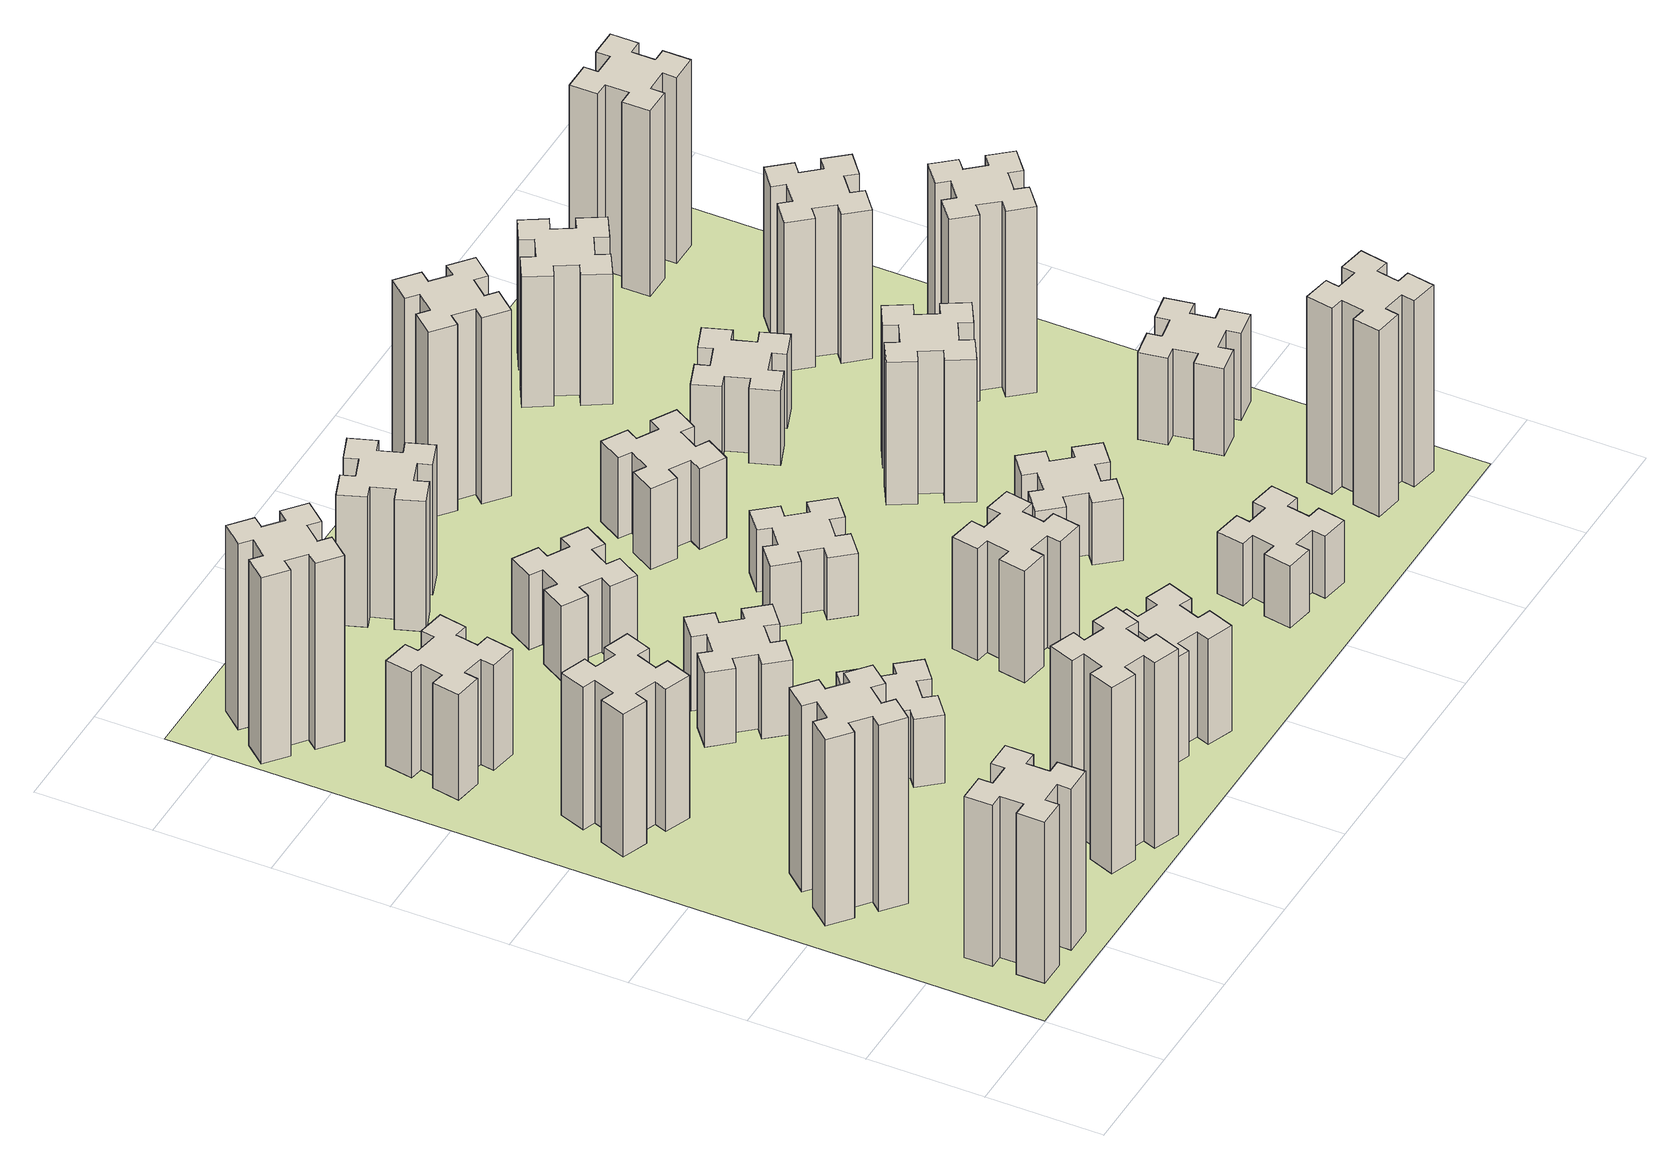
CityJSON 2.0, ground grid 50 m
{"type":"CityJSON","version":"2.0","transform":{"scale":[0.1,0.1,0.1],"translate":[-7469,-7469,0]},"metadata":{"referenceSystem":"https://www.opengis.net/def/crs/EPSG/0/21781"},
"CityObjects":{
"building1":{"type":"Building","attributes":{"class":"1000","function":"1000","usage":"1000","yearOfConstruction":2016,"roofType":"1000","measuredHeight":78,"storeysAboveGround":30,"storeysBelowGround":0},"geometry":[{"type":"Solid","lod":"1","boundaries":[[[[0,1,2,3,4,5,6,7,8,9,10,11,12,13,14,15,16,17,18,19]],[[17,16,20,21]],[[16,15,22,20]],[[15,14,23,22]],[[14,13,24,23]],[[13,12,25,24]],[[12,11,26,25]],[[11,10,27,26]],[[10,9,28,27]],[[9,8,29,28]],[[8,7,30,29]],[[7,6,31,30]],[[6,5,32,31]],[[5,4,33,32]],[[4,3,34,33]],[[3,2,35,34]],[[2,1,36,35]],[[1,0,37,36]],[[0,19,38,37]],[[19,18,39,38]],[[18,17,21,39]],[[24,25,26,27,28,29,30,31,32,33,34,35,36,37,38,39,21,20,22,23]]]]}]},
"building2":{"type":"Building","attributes":{"class":"1000","function":"1000","usage":"1000","yearOfConstruction":2016,"roofType":"1000","measuredHeight":90,"storeysAboveGround":30,"storeysBelowGround":0},"geometry":[{"type":"Solid","lod":"1","boundaries":[[[[40,41,42,43,44,45,46,47,48,49,50,51,52,53,54,55,56,57,58,59]],[[57,56,60,61]],[[56,55,62,60]],[[55,54,63,62]],[[54,53,64,63]],[[53,52,65,64]],[[52,51,66,65]],[[51,50,67,66]],[[50,49,68,67]],[[49,48,69,68]],[[48,47,70,69]],[[47,46,71,70]],[[46,45,72,71]],[[45,44,73,72]],[[44,43,74,73]],[[43,42,75,74]],[[42,41,76,75]],[[41,40,77,76]],[[40,59,78,77]],[[59,58,79,78]],[[58,57,61,79]],[[64,65,66,67,68,69,70,71,72,73,74,75,76,77,78,79,61,60,62,63]]]]}]},
"building3":{"type":"Building","attributes":{"class":"1000","function":"1000","usage":"1000","yearOfConstruction":2016,"roofType":"1000","measuredHeight":69,"storeysAboveGround":30,"storeysBelowGround":0},"geometry":[{"type":"Solid","lod":"1","boundaries":[[[[80,81,82,83,84,85,86,87,88,89,90,91,92,93,94,95,96,97,98,99]],[[97,96,100,101]],[[96,95,102,100]],[[95,94,103,102]],[[94,93,104,103]],[[93,92,105,104]],[[92,91,106,105]],[[91,90,107,106]],[[90,89,108,107]],[[89,88,109,108]],[[88,87,110,109]],[[87,86,111,110]],[[86,85,112,111]],[[85,84,113,112]],[[84,83,114,113]],[[83,82,115,114]],[[82,81,116,115]],[[81,80,117,116]],[[80,99,118,117]],[[99,98,119,118]],[[98,97,101,119]],[[104,105,106,107,108,109,110,111,112,113,114,115,116,117,118,119,101,100,102,103]]]]}]},
"building4":{"type":"Building","attributes":{"class":"1000","function":"1000","usage":"1000","yearOfConstruction":2016,"roofType":"1000","measuredHeight":51,"storeysAboveGround":30,"storeysBelowGround":0},"geometry":[{"type":"Solid","lod":"1","boundaries":[[[[120,121,122,123,124,125,126,127,128,129,130,131,132,133,134,135,136,137,138,139]],[[137,136,140,141]],[[136,135,142,140]],[[135,134,143,142]],[[134,133,144,143]],[[133,132,145,144]],[[132,131,146,145]],[[131,130,147,146]],[[130,129,148,147]],[[129,128,149,148]],[[128,127,150,149]],[[127,126,151,150]],[[126,125,152,151]],[[125,124,153,152]],[[124,123,154,153]],[[123,122,155,154]],[[122,121,156,155]],[[121,120,157,156]],[[120,139,158,157]],[[139,138,159,158]],[[138,137,141,159]],[[144,145,146,147,148,149,150,151,152,153,154,155,156,157,158,159,141,140,142,143]]]]}]},
"building5":{"type":"Building","attributes":{"class":"1000","function":"1000","usage":"1000","yearOfConstruction":2016,"roofType":"1000","measuredHeight":90,"storeysAboveGround":30,"storeysBelowGround":0},"geometry":[{"type":"Solid","lod":"1","boundaries":[[[[160,161,162,163,164,165,166,167,168,169,170,171,172,173,174,175,176,177,178,179]],[[177,176,180,181]],[[176,175,182,180]],[[175,174,183,182]],[[174,173,184,183]],[[173,172,185,184]],[[172,171,186,185]],[[171,170,187,186]],[[170,169,188,187]],[[169,168,189,188]],[[168,167,190,189]],[[167,166,191,190]],[[166,165,192,191]],[[165,164,193,192]],[[164,163,194,193]],[[163,162,195,194]],[[162,161,196,195]],[[161,160,197,196]],[[160,179,198,197]],[[179,178,199,198]],[[178,177,181,199]],[[184,185,186,187,188,189,190,191,192,193,194,195,196,197,198,199,181,180,182,183]]]]}]},
"building6":{"type":"Building","attributes":{"class":"1000","function":"1000","usage":"1000","yearOfConstruction":2016,"roofType":"1000","measuredHeight":90,"storeysAboveGround":30,"storeysBelowGround":0},"geometry":[{"type":"Solid","lod":"1","boundaries":[[[[200,201,202,203,204,205,206,207,208,209,210,211,212,213,214,215,216,217,218,219]],[[217,216,220,221]],[[216,215,222,220]],[[215,214,223,222]],[[214,213,224,223]],[[213,212,225,224]],[[212,211,226,225]],[[211,210,227,226]],[[210,209,228,227]],[[209,208,229,228]],[[208,207,230,229]],[[207,206,231,230]],[[206,205,232,231]],[[205,204,233,232]],[[204,203,234,233]],[[203,202,235,234]],[[202,201,236,235]],[[201,200,237,236]],[[200,219,238,237]],[[219,218,239,238]],[[218,217,221,239]],[[224,225,226,227,228,229,230,231,232,233,234,235,236,237,238,239,221,220,222,223]]]]}]},
"building7":{"type":"Building","attributes":{"class":"1000","function":"1000","usage":"1000","yearOfConstruction":2016,"roofType":"1000","measuredHeight":33,"storeysAboveGround":30,"storeysBelowGround":0},"geometry":[{"type":"Solid","lod":"1","boundaries":[[[[240,241,242,243,244,245,246,247,248,249,250,251,252,253,254,255,256,257,258,259]],[[257,256,260,261]],[[256,255,262,260]],[[255,254,263,262]],[[254,253,264,263]],[[253,252,265,264]],[[252,251,266,265]],[[251,250,267,266]],[[250,249,268,267]],[[249,248,269,268]],[[248,247,270,269]],[[247,246,271,270]],[[246,245,272,271]],[[245,244,273,272]],[[244,243,274,273]],[[243,242,275,274]],[[242,241,276,275]],[[241,240,277,276]],[[240,259,278,277]],[[259,258,279,278]],[[258,257,261,279]],[[264,265,266,267,268,269,270,271,272,273,274,275,276,277,278,279,261,260,262,263]]]]}]},
"building8":{"type":"Building","attributes":{"class":"1000","function":"1000","usage":"1000","yearOfConstruction":2016,"roofType":"1000","measuredHeight":36,"storeysAboveGround":30,"storeysBelowGround":0},"geometry":[{"type":"Solid","lod":"1","boundaries":[[[[280,281,282,283,284,285,286,287,288,289,290,291,292,293,294,295,296,297,298,299]],[[297,296,300,301]],[[296,295,302,300]],[[295,294,303,302]],[[294,293,304,303]],[[293,292,305,304]],[[292,291,306,305]],[[291,290,307,306]],[[290,289,308,307]],[[289,288,309,308]],[[288,287,310,309]],[[287,286,311,310]],[[286,285,312,311]],[[285,284,313,312]],[[284,283,314,313]],[[283,282,315,314]],[[282,281,316,315]],[[281,280,317,316]],[[280,299,318,317]],[[299,298,319,318]],[[298,297,301,319]],[[304,305,306,307,308,309,310,311,312,313,314,315,316,317,318,319,301,300,302,303]]]]}]},
"building9":{"type":"Building","attributes":{"class":"1000","function":"1000","usage":"1000","yearOfConstruction":2016,"roofType":"1000","measuredHeight":51,"storeysAboveGround":30,"storeysBelowGround":0},"geometry":[{"type":"Solid","lod":"1","boundaries":[[[[320,321,322,323,324,325,326,327,328,329,330,331,332,333,334,335,336,337,338,339]],[[337,336,340,341]],[[336,335,342,340]],[[335,334,343,342]],[[334,333,344,343]],[[333,332,345,344]],[[332,331,346,345]],[[331,330,347,346]],[[330,329,348,347]],[[329,328,349,348]],[[328,327,350,349]],[[327,326,351,350]],[[326,325,352,351]],[[325,324,353,352]],[[324,323,354,353]],[[323,322,355,354]],[[322,321,356,355]],[[321,320,357,356]],[[320,339,358,357]],[[339,338,359,358]],[[338,337,341,359]],[[344,345,346,347,348,349,350,351,352,353,354,355,356,357,358,359,341,340,342,343]]]]}]},
"building10":{"type":"Building","attributes":{"class":"1000","function":"1000","usage":"1000","yearOfConstruction":2016,"roofType":"1000","measuredHeight":36,"storeysAboveGround":30,"storeysBelowGround":0},"geometry":[{"type":"Solid","lod":"1","boundaries":[[[[360,361,362,363,364,365,366,367,368,369,370,371,372,373,374,375,376,377,378,379]],[[377,376,380,381]],[[376,375,382,380]],[[375,374,383,382]],[[374,373,384,383]],[[373,372,385,384]],[[372,371,386,385]],[[371,370,387,386]],[[370,369,388,387]],[[369,368,389,388]],[[368,367,390,389]],[[367,366,391,390]],[[366,365,392,391]],[[365,364,393,392]],[[364,363,394,393]],[[363,362,395,394]],[[362,361,396,395]],[[361,360,397,396]],[[360,379,398,397]],[[379,378,399,398]],[[378,377,381,399]],[[384,385,386,387,388,389,390,391,392,393,394,395,396,397,398,399,381,380,382,383]]]]}]},
"building11":{"type":"Building","attributes":{"class":"1000","function":"1000","usage":"1000","yearOfConstruction":2016,"roofType":"1000","measuredHeight":63,"storeysAboveGround":30,"storeysBelowGround":0},"geometry":[{"type":"Solid","lod":"1","boundaries":[[[[400,401,402,403,404,405,406,407,408,409,410,411,412,413,414,415,416,417,418,419]],[[417,416,420,421]],[[416,415,422,420]],[[415,414,423,422]],[[414,413,424,423]],[[413,412,425,424]],[[412,411,426,425]],[[411,410,427,426]],[[410,409,428,427]],[[409,408,429,428]],[[408,407,430,429]],[[407,406,431,430]],[[406,405,432,431]],[[405,404,433,432]],[[404,403,434,433]],[[403,402,435,434]],[[402,401,436,435]],[[401,400,437,436]],[[400,419,438,437]],[[419,418,439,438]],[[418,417,421,439]],[[424,425,426,427,428,429,430,431,432,433,434,435,436,437,438,439,421,420,422,423]]]]}]},
"building12":{"type":"Building","attributes":{"class":"1000","function":"1000","usage":"1000","yearOfConstruction":2016,"roofType":"1000","measuredHeight":54,"storeysAboveGround":30,"storeysBelowGround":0},"geometry":[{"type":"Solid","lod":"1","boundaries":[[[[440,441,442,443,444,445,446,447,448,449,450,451,452,453,454,455,456,457,458,459]],[[457,456,460,461]],[[456,455,462,460]],[[455,454,463,462]],[[454,453,464,463]],[[453,452,465,464]],[[452,451,466,465]],[[451,450,467,466]],[[450,449,468,467]],[[449,448,469,468]],[[448,447,470,469]],[[447,446,471,470]],[[446,445,472,471]],[[445,444,473,472]],[[444,443,474,473]],[[443,442,475,474]],[[442,441,476,475]],[[441,440,477,476]],[[440,459,478,477]],[[459,458,479,478]],[[458,457,461,479]],[[464,465,466,467,468,469,470,471,472,473,474,475,476,477,478,479,461,460,462,463]]]]}]},
"building13":{"type":"Building","attributes":{"class":"1000","function":"1000","usage":"1000","yearOfConstruction":2016,"roofType":"1000","measuredHeight":30,"storeysAboveGround":30,"storeysBelowGround":0},"geometry":[{"type":"Solid","lod":"1","boundaries":[[[[480,481,482,483,484,485,486,487,488,489,490,491,492,493,494,495,496,497,498,499]],[[497,496,500,501]],[[496,495,502,500]],[[495,494,503,502]],[[494,493,504,503]],[[493,492,505,504]],[[492,491,506,505]],[[491,490,507,506]],[[490,489,508,507]],[[489,488,509,508]],[[488,487,510,509]],[[487,486,511,510]],[[486,485,512,511]],[[485,484,513,512]],[[484,483,514,513]],[[483,482,515,514]],[[482,481,516,515]],[[481,480,517,516]],[[480,499,518,517]],[[499,498,519,518]],[[498,497,501,519]],[[504,505,506,507,508,509,510,511,512,513,514,515,516,517,518,519,501,500,502,503]]]]}]},
"building14":{"type":"Building","attributes":{"class":"1000","function":"1000","usage":"1000","yearOfConstruction":2016,"roofType":"1000","measuredHeight":39,"storeysAboveGround":30,"storeysBelowGround":0},"geometry":[{"type":"Solid","lod":"1","boundaries":[[[[520,521,522,523,524,525,526,527,528,529,530,531,532,533,534,535,536,537,538,539]],[[537,536,540,541]],[[536,535,542,540]],[[535,534,543,542]],[[534,533,544,543]],[[533,532,545,544]],[[532,531,546,545]],[[531,530,547,546]],[[530,529,548,547]],[[529,528,549,548]],[[528,527,550,549]],[[527,526,551,550]],[[526,525,552,551]],[[525,524,553,552]],[[524,523,554,553]],[[523,522,555,554]],[[522,521,556,555]],[[521,520,557,556]],[[520,539,558,557]],[[539,538,559,558]],[[538,537,541,559]],[[544,545,546,547,548,549,550,551,552,553,554,555,556,557,558,559,541,540,542,543]]]]}]},
"building15":{"type":"Building","attributes":{"class":"1000","function":"1000","usage":"1000","yearOfConstruction":2016,"roofType":"1000","measuredHeight":30,"storeysAboveGround":30,"storeysBelowGround":0},"geometry":[{"type":"Solid","lod":"1","boundaries":[[[[560,561,562,563,564,565,566,567,568,569,570,571,572,573,574,575,576,577,578,579]],[[577,576,580,581]],[[576,575,582,580]],[[575,574,583,582]],[[574,573,584,583]],[[573,572,585,584]],[[572,571,586,585]],[[571,570,587,586]],[[570,569,588,587]],[[569,568,589,588]],[[568,567,590,589]],[[567,566,591,590]],[[566,565,592,591]],[[565,564,593,592]],[[564,563,594,593]],[[563,562,595,594]],[[562,561,596,595]],[[561,560,597,596]],[[560,579,598,597]],[[579,578,599,598]],[[578,577,581,599]],[[584,585,586,587,588,589,590,591,592,593,594,595,596,597,598,599,581,580,582,583]]]]}]},
"building16":{"type":"Building","attributes":{"class":"1000","function":"1000","usage":"1000","yearOfConstruction":2016,"roofType":"1000","measuredHeight":90,"storeysAboveGround":30,"storeysBelowGround":0},"geometry":[{"type":"Solid","lod":"1","boundaries":[[[[600,601,602,603,604,605,606,607,608,609,610,611,612,613,614,615,616,617,618,619]],[[617,616,620,621]],[[616,615,622,620]],[[615,614,623,622]],[[614,613,624,623]],[[613,612,625,624]],[[612,611,626,625]],[[611,610,627,626]],[[610,609,628,627]],[[609,608,629,628]],[[608,607,630,629]],[[607,606,631,630]],[[606,605,632,631]],[[605,604,633,632]],[[604,603,634,633]],[[603,602,635,634]],[[602,601,636,635]],[[601,600,637,636]],[[600,619,638,637]],[[619,618,639,638]],[[618,617,621,639]],[[624,625,626,627,628,629,630,631,632,633,634,635,636,637,638,639,621,620,622,623]]]]}]},
"building17":{"type":"Building","attributes":{"class":"1000","function":"1000","usage":"1000","yearOfConstruction":2016,"roofType":"1000","measuredHeight":30,"storeysAboveGround":30,"storeysBelowGround":0},"geometry":[{"type":"Solid","lod":"1","boundaries":[[[[640,641,642,643,644,645,646,647,648,649,650,651,652,653,654,655,656,657,658,659]],[[657,656,660,661]],[[656,655,662,660]],[[655,654,663,662]],[[654,653,664,663]],[[653,652,665,664]],[[652,651,666,665]],[[651,650,667,666]],[[650,649,668,667]],[[649,648,669,668]],[[648,647,670,669]],[[647,646,671,670]],[[646,645,672,671]],[[645,644,673,672]],[[644,643,674,673]],[[643,642,675,674]],[[642,641,676,675]],[[641,640,677,676]],[[640,659,678,677]],[[659,658,679,678]],[[658,657,661,679]],[[664,665,666,667,668,669,670,671,672,673,674,675,676,677,678,679,661,660,662,663]]]]}]},
"building18":{"type":"Building","attributes":{"class":"1000","function":"1000","usage":"1000","yearOfConstruction":2016,"roofType":"1000","measuredHeight":69,"storeysAboveGround":30,"storeysBelowGround":0},"geometry":[{"type":"Solid","lod":"1","boundaries":[[[[680,681,682,683,684,685,686,687,688,689,690,691,692,693,694,695,696,697,698,699]],[[697,696,700,701]],[[696,695,702,700]],[[695,694,703,702]],[[694,693,704,703]],[[693,692,705,704]],[[692,691,706,705]],[[691,690,707,706]],[[690,689,708,707]],[[689,688,709,708]],[[688,687,710,709]],[[687,686,711,710]],[[686,685,712,711]],[[685,684,713,712]],[[684,683,714,713]],[[683,682,715,714]],[[682,681,716,715]],[[681,680,717,716]],[[680,699,718,717]],[[699,698,719,718]],[[698,697,701,719]],[[704,705,706,707,708,709,710,711,712,713,714,715,716,717,718,719,701,700,702,703]]]]}]},
"building19":{"type":"Building","attributes":{"class":"1000","function":"1000","usage":"1000","yearOfConstruction":2016,"roofType":"1000","measuredHeight":36,"storeysAboveGround":30,"storeysBelowGround":0},"geometry":[{"type":"Solid","lod":"1","boundaries":[[[[720,721,722,723,724,725,726,727,728,729,730,731,732,733,734,735,736,737,738,739]],[[737,736,740,741]],[[736,735,742,740]],[[735,734,743,742]],[[734,733,744,743]],[[733,732,745,744]],[[732,731,746,745]],[[731,730,747,746]],[[730,729,748,747]],[[729,728,749,748]],[[728,727,750,749]],[[727,726,751,750]],[[726,725,752,751]],[[725,724,753,752]],[[724,723,754,753]],[[723,722,755,754]],[[722,721,756,755]],[[721,720,757,756]],[[720,739,758,757]],[[739,738,759,758]],[[738,737,741,759]],[[744,745,746,747,748,749,750,751,752,753,754,755,756,757,758,759,741,740,742,743]]]]}]},
"building20":{"type":"Building","attributes":{"class":"1000","function":"1000","usage":"1000","yearOfConstruction":2016,"roofType":"1000","measuredHeight":90,"storeysAboveGround":30,"storeysBelowGround":0},"geometry":[{"type":"Solid","lod":"1","boundaries":[[[[760,761,762,763,764,765,766,767,768,769,770,771,772,773,774,775,776,777,778,779]],[[777,776,780,781]],[[776,775,782,780]],[[775,774,783,782]],[[774,773,784,783]],[[773,772,785,784]],[[772,771,786,785]],[[771,770,787,786]],[[770,769,788,787]],[[769,768,789,788]],[[768,767,790,789]],[[767,766,791,790]],[[766,765,792,791]],[[765,764,793,792]],[[764,763,794,793]],[[763,762,795,794]],[[762,761,796,795]],[[761,760,797,796]],[[760,779,798,797]],[[779,778,799,798]],[[778,777,781,799]],[[784,785,786,787,788,789,790,791,792,793,794,795,796,797,798,799,781,780,782,783]]]]}]},
"building21":{"type":"Building","attributes":{"class":"1000","function":"1000","usage":"1000","yearOfConstruction":2016,"roofType":"1000","measuredHeight":63,"storeysAboveGround":30,"storeysBelowGround":0},"geometry":[{"type":"Solid","lod":"1","boundaries":[[[[800,801,802,803,804,805,806,807,808,809,810,811,812,813,814,815,816,817,818,819]],[[817,816,820,821]],[[816,815,822,820]],[[815,814,823,822]],[[814,813,824,823]],[[813,812,825,824]],[[812,811,826,825]],[[811,810,827,826]],[[810,809,828,827]],[[809,808,829,828]],[[808,807,830,829]],[[807,806,831,830]],[[806,805,832,831]],[[805,804,833,832]],[[804,803,834,833]],[[803,802,835,834]],[[802,801,836,835]],[[801,800,837,836]],[[800,819,838,837]],[[819,818,839,838]],[[818,817,821,839]],[[824,825,826,827,828,829,830,831,832,833,834,835,836,837,838,839,821,820,822,823]]]]}]},
"building22":{"type":"Building","attributes":{"class":"1000","function":"1000","usage":"1000","yearOfConstruction":2016,"roofType":"1000","measuredHeight":42,"storeysAboveGround":30,"storeysBelowGround":0},"geometry":[{"type":"Solid","lod":"1","boundaries":[[[[840,841,842,843,844,845,846,847,848,849,850,851,852,853,854,855,856,857,858,859]],[[857,856,860,861]],[[856,855,862,860]],[[855,854,863,862]],[[854,853,864,863]],[[853,852,865,864]],[[852,851,866,865]],[[851,850,867,866]],[[850,849,868,867]],[[849,848,869,868]],[[848,847,870,869]],[[847,846,871,870]],[[846,845,872,871]],[[845,844,873,872]],[[844,843,874,873]],[[843,842,875,874]],[[842,841,876,875]],[[841,840,877,876]],[[840,859,878,877]],[[859,858,879,878]],[[858,857,861,879]],[[864,865,866,867,868,869,870,871,872,873,874,875,876,877,878,879,861,860,862,863]]]]}]},
"building23":{"type":"Building","attributes":{"class":"1000","function":"1000","usage":"1000","yearOfConstruction":2016,"roofType":"1000","measuredHeight":90,"storeysAboveGround":30,"storeysBelowGround":0},"geometry":[{"type":"Solid","lod":"1","boundaries":[[[[880,881,882,883,884,885,886,887,888,889,890,891,892,893,894,895,896,897,898,899]],[[897,896,900,901]],[[896,895,902,900]],[[895,894,903,902]],[[894,893,904,903]],[[893,892,905,904]],[[892,891,906,905]],[[891,890,907,906]],[[890,889,908,907]],[[889,888,909,908]],[[888,887,910,909]],[[887,886,911,910]],[[886,885,912,911]],[[885,884,913,912]],[[884,883,914,913]],[[883,882,915,914]],[[882,881,916,915]],[[881,880,917,916]],[[880,899,918,917]],[[899,898,919,918]],[[898,897,901,919]],[[904,905,906,907,908,909,910,911,912,913,914,915,916,917,918,919,901,900,902,903]]]]}]},
"building24":{"type":"Building","attributes":{"class":"1000","function":"1000","usage":"1000","yearOfConstruction":2016,"roofType":"1000","measuredHeight":72,"storeysAboveGround":30,"storeysBelowGround":0},"geometry":[{"type":"Solid","lod":"1","boundaries":[[[[920,921,922,923,924,925,926,927,928,929,930,931,932,933,934,935,936,937,938,939]],[[937,936,940,941]],[[936,935,942,940]],[[935,934,943,942]],[[934,933,944,943]],[[933,932,945,944]],[[932,931,946,945]],[[931,930,947,946]],[[930,929,948,947]],[[929,928,949,948]],[[928,927,950,949]],[[927,926,951,950]],[[926,925,952,951]],[[925,924,953,952]],[[924,923,954,953]],[[923,922,955,954]],[[922,921,956,955]],[[921,920,957,956]],[[920,939,958,957]],[[939,938,959,958]],[[938,937,941,959]],[[944,945,946,947,948,949,950,951,952,953,954,955,956,957,958,959,941,940,942,943]]]]}]},
"building25":{"type":"Building","attributes":{"class":"1000","function":"1000","usage":"1000","yearOfConstruction":2016,"roofType":"1000","measuredHeight":90,"storeysAboveGround":30,"storeysBelowGround":0},"geometry":[{"type":"Solid","lod":"1","boundaries":[[[[960,961,962,963,964,965,966,967,968,969,970,971,972,973,974,975,976,977,978,979]],[[977,976,980,981]],[[976,975,982,980]],[[975,974,983,982]],[[974,973,984,983]],[[973,972,985,984]],[[972,971,986,985]],[[971,970,987,986]],[[970,969,988,987]],[[969,968,989,988]],[[968,967,990,989]],[[967,966,991,990]],[[966,965,992,991]],[[965,964,993,992]],[[964,963,994,993]],[[963,962,995,994]],[[962,961,996,995]],[[961,960,997,996]],[[960,979,998,997]],[[979,978,999,998]],[[978,977,981,999]],[[984,985,986,987,988,989,990,991,992,993,994,995,996,997,998,999,981,980,982,983]]]]}]},
"landuse1":{"type":"LandUse","attributes":{"name":"plot1","function":"1010"},"geometry":[{"type":"MultiSurface","lod":"1","boundaries":[[[1000,1001,1002,1003]]]}]}
},
"vertices":[
[265,325,0],[265,225,0],[205,225,0],[205,105,0],[325,105,0],[325,165,0],[425,165,0],[425,105,0],[545,105,0],[545,225,0],[485,225,0],[485,325,0],[545,325,0],[545,445,0],[425,445,0],[425,385,0],[325,385,0],[325,445,0],[205,445,0],[205,325,0],[325,385,780],[325,445,780],[425,385,780],[425,445,780],[545,445,780],[545,325,780],[485,325,780],[485,225,780],[545,225,780],[545,105,780],[425,105,780],[425,165,780],[325,165,780],[325,105,780],[205,105,780],[205,225,780],[265,225,780],[265,325,780],[205,325,780],[205,445,780],
[484,1067,0],[408,1132,0],[446,1178,0],[354,1255,0],[277,1163,0],[323,1124,0],[259,1048,0],[213,1086,0],[136,994,0],[228,917,0],[266,963,0],[343,899,0],[304,853,0],[396,776,0],[473,868,0],[427,906,0],[492,983,0],[538,944,0],[615,1036,0],[523,1113,0],[492,983,900],[538,944,900],[427,906,900],[473,868,900],[396,776,900],[304,853,900],[343,899,900],[266,963,900],[228,917,900],[136,994,900],[213,1086,900],[259,1048,900],[323,1124,900],[277,1163,900],[354,1255,900],[446,1178,900],[408,1132,900],[484,1067,900],[523,1113,900],[615,1036,900],
[460,2042,0],[366,2076,0],[387,2132,0],[274,2173,0],[233,2060,0],[289,2040,0],[255,1946,0],[199,1967,0],[157,1854,0],[270,1813,0],[291,1869,0],[385,1835,0],[364,1779,0],[477,1737,0],[518,1850,0],[462,1871,0],[496,1965,0],[552,1944,0],[593,2057,0],[480,2098,0],[496,1965,690],[552,1944,690],[462,1871,690],[518,1850,690],[477,1737,690],[364,1779,690],[385,1835,690],[291,1869,690],[270,1813,690],[157,1854,690],[199,1967,690],[255,1946,690],[289,2040,690],[233,2060,690],[274,2173,690],[387,2132,690],[366,2076,690],[460,2042,690],[480,2098,690],[593,2057,690],
[276,2764,0],[258,2665,0],[199,2676,0],[178,2557,0],[297,2537,0],[307,2596,0],[405,2578,0],[395,2519,0],[513,2498,0],[534,2617,0],[475,2627,0],[492,2725,0],[551,2715,0],[572,2833,0],[454,2854,0],[444,2795,0],[345,2812,0],[356,2871,0],[237,2892,0],[217,2774,0],[345,2812,510],[356,2871,510],[444,2795,510],[454,2854,510],[572,2833,510],[551,2715,510],[492,2725,510],[475,2627,510],[534,2617,510],[513,2498,510],[395,2519,510],[405,2578,510],[307,2596,510],[297,2537,510],[178,2557,510],[199,2676,510],[258,2665,510],[276,2764,510],[217,2774,510],[237,2892,510],
[1029,360,0],[995,266,0],[939,287,0],[897,174,0],[1010,133,0],[1031,189,0],[1125,155,0],[1104,99,0],[1217,57,0],[1258,170,0],[1202,191,0],[1236,285,0],[1292,264,0],[1333,377,0],[1220,418,0],[1200,362,0],[1106,396,0],[1127,452,0],[1014,493,0],[973,380,0],[1106,396,900],[1127,452,900],[1200,362,900],[1220,418,900],[1333,377,900],[1292,264,900],[1236,285,900],[1202,191,900],[1258,170,900],[1217,57,900],[1104,99,900],[1125,155,900],[1031,189,900],[1010,133,900],[897,174,900],[939,287,900],[995,266,900],[1029,360,900],[973,380,900],[1014,493,900],
[384,3387,0],[308,3452,0],[346,3498,0],[254,3575,0],[177,3483,0],[223,3444,0],[159,3368,0],[113,3406,0],[36,3314,0],[128,3237,0],[166,3283,0],[243,3219,0],[204,3173,0],[296,3096,0],[373,3188,0],[327,3226,0],[392,3303,0],[438,3264,0],[515,3356,0],[423,3433,0],[392,3303,900],[438,3264,900],[327,3226,900],[373,3188,900],[296,3096,900],[204,3173,900],[243,3219,900],[166,3283,900],[128,3237,900],[36,3314,900],[113,3406,900],[159,3368,900],[223,3444,900],[177,3483,900],[254,3575,900],[346,3498,900],[308,3452,900],[384,3387,900],[423,3433,900],[515,3356,900],
[1083,1332,0],[1006,1267,0],[968,1313,0],[876,1236,0],[953,1144,0],[999,1183,0],[1063,1106,0],[1017,1068,0],[1094,976,0],[1186,1053,0],[1148,1099,0],[1224,1163,0],[1263,1117,0],[1355,1194,0],[1278,1286,0],[1232,1248,0],[1167,1324,0],[1213,1363,0],[1136,1455,0],[1044,1378,0],[1167,1324,330],[1213,1363,330],[1232,1248,330],[1278,1286,330],[1355,1194,330],[1263,1117,330],[1224,1163,330],[1148,1099,330],[1186,1053,330],[1094,976,330],[1017,1068,330],[1063,1106,330],[999,1183,330],[953,1144,330],[876,1236,330],[968,1313,330],[1006,1267,330],[1083,1332,330],[1044,1378,330],[1136,1455,330],
[1083,1972,0],[1006,1907,0],[968,1953,0],[876,1876,0],[953,1784,0],[999,1823,0],[1063,1746,0],[1017,1708,0],[1094,1616,0],[1186,1693,0],[1148,1739,0],[1224,1803,0],[1263,1757,0],[1355,1834,0],[1278,1926,0],[1232,1888,0],[1167,1964,0],[1213,2003,0],[1136,2095,0],[1044,2018,0],[1167,1964,360],[1213,2003,360],[1232,1888,360],[1278,1926,360],[1355,1834,360],[1263,1757,360],[1224,1803,360],[1148,1739,360],[1186,1693,360],[1094,1616,360],[1017,1708,360],[1063,1746,360],[999,1823,360],[953,1784,360],[876,1876,360],[968,1953,360],[1006,1907,360],[1083,1972,360],[1044,2018,360],[1136,2095,360],
[1669,460,0],[1635,366,0],[1579,387,0],[1537,274,0],[1650,233,0],[1671,289,0],[1765,255,0],[1744,199,0],[1857,157,0],[1898,270,0],[1842,291,0],[1876,385,0],[1932,364,0],[1973,477,0],[1860,518,0],[1840,462,0],[1746,496,0],[1767,552,0],[1654,593,0],[1613,480,0],[1746,496,510],[1767,552,510],[1840,462,510],[1860,518,510],[1973,477,510],[1932,364,510],[1876,385,510],[1842,291,510],[1898,270,510],[1857,157,510],[1744,199,510],[1765,255,510],[1671,289,510],[1650,233,510],[1537,274,510],[1579,387,510],[1635,366,510],[1669,460,510],[1613,480,510],[1654,593,510],
[1314,2666,0],[1227,2716,0],[1257,2768,0],[1153,2828,0],[1093,2724,0],[1145,2694,0],[1095,2607,0],[1043,2637,0],[983,2533,0],[1087,2473,0],[1117,2525,0],[1204,2475,0],[1174,2423,0],[1278,2363,0],[1338,2467,0],[1286,2497,0],[1336,2584,0],[1388,2554,0],[1448,2658,0],[1344,2718,0],[1336,2584,360],[1388,2554,360],[1286,2497,360],[1338,2467,360],[1278,2363,360],[1174,2423,360],[1204,2475,360],[1117,2525,360],[1087,2473,360],[983,2533,360],[1043,2637,360],[1095,2607,360],[1145,2694,360],[1093,2724,360],[1153,2828,360],[1257,2768,360],[1227,2716,360],[1314,2666,360],[1344,2718,360],[1448,2658,360],
[1125,3456,0],[1031,3422,0],[1010,3478,0],[897,3437,0],[939,3324,0],[995,3345,0],[1029,3251,0],[973,3230,0],[1014,3117,0],[1127,3159,0],[1106,3215,0],[1200,3249,0],[1220,3193,0],[1333,3234,0],[1292,3347,0],[1236,3326,0],[1202,3420,0],[1258,3440,0],[1217,3553,0],[1104,3512,0],[1202,3420,630],[1258,3440,630],[1236,3326,630],[1292,3347,630],[1333,3234,630],[1220,3193,630],[1200,3249,630],[1106,3215,630],[1127,3159,630],[1014,3117,630],[973,3230,630],[1029,3251,630],[995,3345,630],[939,3324,630],[897,3437,630],[1010,3478,630],[1031,3422,630],[1125,3456,630],[1104,3512,630],[1217,3553,630],
[2055,1047,0],[2072,1145,0],[2131,1135,0],[2152,1253,0],[2034,1274,0],[2024,1215,0],[1925,1232,0],[1936,1291,0],[1817,1312,0],[1797,1194,0],[1856,1184,0],[1838,1085,0],[1779,1096,0],[1758,977,0],[1877,957,0],[1887,1016,0],[1985,998,0],[1975,939,0],[2093,918,0],[2114,1037,0],[1985,998,540],[1975,939,540],[1887,1016,540],[1877,957,540],[1758,977,540],[1779,1096,540],[1838,1085,540],[1856,1184,540],[1797,1194,540],[1817,1312,540],[1936,1291,540],[1925,1232,540],[2024,1215,540],[2034,1274,540],[2152,1253,540],[2131,1135,540],[2072,1145,540],[2055,1047,540],[2114,1037,540],[2093,918,540],
[1972,1988,0],[1907,2064,0],[1953,2103,0],[1876,2195,0],[1784,2118,0],[1823,2072,0],[1746,2007,0],[1708,2053,0],[1616,1976,0],[1693,1884,0],[1739,1923,0],[1803,1846,0],[1757,1808,0],[1834,1716,0],[1926,1793,0],[1888,1839,0],[1964,1903,0],[2003,1857,0],[2095,1934,0],[2018,2026,0],[1964,1903,300],[2003,1857,300],[1888,1839,300],[1926,1793,300],[1834,1716,300],[1757,1808,300],[1803,1846,300],[1739,1923,300],[1693,1884,300],[1616,1976,300],[1708,2053,300],[1746,2007,300],[1823,2072,300],[1784,2118,300],[1876,2195,300],[1953,2103,300],[1907,2064,300],[1972,1988,300],[2018,2026,300],[2095,1934,300],
[2026,2497,0],[2076,2584,0],[2128,2554,0],[2188,2658,0],[2084,2718,0],[2054,2666,0],[1967,2716,0],[1997,2768,0],[1893,2828,0],[1833,2724,0],[1885,2694,0],[1835,2607,0],[1783,2637,0],[1723,2533,0],[1827,2473,0],[1857,2525,0],[1944,2475,0],[1914,2423,0],[2018,2363,0],[2078,2467,0],[1944,2475,390],[1914,2423,390],[1857,2525,390],[1827,2473,390],[1723,2533,390],[1783,2637,390],[1835,2607,390],[1885,2694,390],[1833,2724,390],[1893,2828,390],[1997,2768,390],[1967,2716,390],[2054,2666,390],[2084,2718,390],[2188,2658,390],[2128,2554,390],[2076,2584,390],[2026,2497,390],[2078,2467,390],[2018,2363,390],
[2596,444,0],[2578,345,0],[2519,356,0],[2498,237,0],[2617,217,0],[2627,276,0],[2725,258,0],[2715,199,0],[2833,178,0],[2854,297,0],[2795,307,0],[2812,405,0],[2871,395,0],[2892,513,0],[2774,534,0],[2764,475,0],[2665,492,0],[2676,551,0],[2557,572,0],[2537,454,0],[2665,492,300],[2676,551,300],[2764,475,300],[2774,534,300],[2892,513,300],[2871,395,300],[2812,405,300],[2795,307,300],[2854,297,300],[2833,178,300],[2715,199,300],[2725,258,300],[2627,276,300],[2617,217,300],[2498,237,300],[2519,356,300],[2578,345,300],[2596,444,300],[2537,454,300],[2557,572,300],
[1746,3383,0],[1823,3319,0],[1784,3273,0],[1876,3196,0],[1953,3288,0],[1907,3326,0],[1972,3403,0],[2018,3364,0],[2095,3456,0],[2003,3533,0],[1964,3487,0],[1888,3552,0],[1926,3598,0],[1834,3675,0],[1757,3583,0],[1803,3544,0],[1739,3468,0],[1693,3506,0],[1616,3414,0],[1708,3337,0],[1739,3468,900],[1693,3506,900],[1803,3544,900],[1757,3583,900],[1834,3675,900],[1926,3598,900],[1888,3552,900],[1964,3487,900],[2003,3533,900],[2095,3456,900],[2018,3364,900],[1972,3403,900],[1907,3326,900],[1953,3288,900],[1876,3196,900],[1784,3273,900],[1823,3319,900],[1746,3383,900],[1708,3337,900],[1616,3414,900],
[2628,1099,0],[2704,1163,0],[2743,1117,0],[2835,1194,0],[2758,1286,0],[2712,1248,0],[2647,1324,0],[2693,1363,0],[2616,1455,0],[2524,1378,0],[2563,1332,0],[2486,1267,0],[2448,1313,0],[2356,1236,0],[2433,1144,0],[2479,1183,0],[2543,1106,0],[2497,1068,0],[2574,976,0],[2666,1053,0],[2543,1106,300],[2497,1068,300],[2479,1183,300],[2433,1144,300],[2356,1236,300],[2448,1313,300],[2486,1267,300],[2563,1332,300],[2524,1378,300],[2616,1455,300],[2693,1363,300],[2647,1324,300],[2712,1248,300],[2758,1286,300],[2835,1194,300],[2743,1117,300],[2704,1163,300],[2628,1099,300],[2666,1053,300],[2574,976,300],
[2816,1867,0],[2766,1954,0],[2818,1984,0],[2758,2088,0],[2654,2028,0],[2684,1976,0],[2597,1926,0],[2567,1978,0],[2463,1918,0],[2523,1814,0],[2575,1844,0],[2625,1757,0],[2573,1727,0],[2633,1623,0],[2737,1683,0],[2707,1735,0],[2794,1785,0],[2824,1733,0],[2928,1793,0],[2868,1897,0],[2794,1785,690],[2824,1733,690],[2707,1735,690],[2737,1683,690],[2633,1623,690],[2573,1727,690],[2625,1757,690],[2575,1844,690],[2523,1814,690],[2463,1918,690],[2567,1978,690],[2597,1926,690],[2684,1976,690],[2654,2028,690],[2758,2088,690],[2818,1984,690],[2766,1954,690],[2816,1867,690],[2868,1897,690],[2928,1793,690],
[2586,2475,0],[2680,2509,0],[2700,2453,0],[2813,2494,0],[2772,2607,0],[2716,2586,0],[2682,2680,0],[2738,2700,0],[2697,2813,0],[2584,2772,0],[2605,2716,0],[2511,2682,0],[2490,2738,0],[2377,2697,0],[2419,2584,0],[2475,2605,0],[2509,2511,0],[2453,2490,0],[2494,2377,0],[2607,2419,0],[2509,2511,360],[2453,2490,360],[2475,2605,360],[2419,2584,360],[2377,2697,360],[2490,2738,360],[2511,2682,360],[2605,2716,360],[2584,2772,360],[2697,2813,360],[2738,2700,360],[2682,2680,360],[2716,2586,360],[2772,2607,360],[2813,2494,360],[2700,2453,360],[2680,2509,360],[2586,2475,360],[2607,2419,360],[2494,2377,360],
[3504,475,0],[3405,492,0],[3416,551,0],[3297,572,0],[3277,454,0],[3336,444,0],[3318,345,0],[3259,356,0],[3238,237,0],[3357,217,0],[3367,276,0],[3465,258,0],[3455,199,0],[3573,178,0],[3594,297,0],[3535,307,0],[3552,405,0],[3611,395,0],[3632,513,0],[3514,534,0],[3552,405,900],[3611,395,900],[3535,307,900],[3594,297,900],[3573,178,900],[3455,199,900],[3465,258,900],[3367,276,900],[3357,217,900],[3238,237,900],[3259,356,900],[3318,345,900],[3336,444,900],[3277,454,900],[3297,572,900],[3416,551,900],[3405,492,900],[3504,475,900],[3514,534,900],[3632,513,900],
[2716,3347,0],[2666,3434,0],[2718,3464,0],[2658,3568,0],[2554,3508,0],[2584,3456,0],[2497,3406,0],[2467,3458,0],[2363,3398,0],[2423,3294,0],[2475,3324,0],[2525,3237,0],[2473,3207,0],[2533,3103,0],[2637,3163,0],[2607,3215,0],[2694,3265,0],[2724,3213,0],[2828,3273,0],[2768,3377,0],[2694,3265,630],[2724,3213,630],[2607,3215,630],[2637,3163,630],[2533,3103,630],[2473,3207,630],[2525,3237,630],[2475,3324,630],[2423,3294,630],[2363,3398,630],[2467,3458,630],[2497,3406,630],[2584,3456,630],[2554,3508,630],[2658,3568,630],[2718,3464,630],[2666,3434,630],[2716,3347,630],[2768,3377,630],[2828,3273,630],
[3405,998,0],[3504,1016,0],[3514,957,0],[3632,977,0],[3611,1096,0],[3552,1085,0],[3535,1184,0],[3594,1194,0],[3573,1312,0],[3455,1291,0],[3465,1232,0],[3367,1215,0],[3357,1274,0],[3238,1253,0],[3259,1135,0],[3318,1145,0],[3336,1047,0],[3277,1037,0],[3297,918,0],[3416,939,0],[3336,1047,420],[3277,1037,420],[3318,1145,420],[3259,1135,420],[3238,1253,420],[3357,1274,420],[3367,1215,420],[3465,1232,420],[3455,1291,420],[3573,1312,420],[3594,1194,420],[3535,1184,420],[3552,1085,420],[3611,1096,420],[3632,977,420],[3514,957,420],[3504,1016,420],[3405,998,420],[3416,939,420],[3297,918,420],
[3452,1988,0],[3387,2064,0],[3433,2103,0],[3356,2195,0],[3264,2118,0],[3303,2072,0],[3226,2007,0],[3188,2053,0],[3096,1976,0],[3173,1884,0],[3219,1923,0],[3283,1846,0],[3237,1808,0],[3314,1716,0],[3406,1793,0],[3368,1839,0],[3444,1903,0],[3483,1857,0],[3575,1934,0],[3498,2026,0],[3444,1903,900],[3483,1857,900],[3368,1839,900],[3406,1793,900],[3314,1716,900],[3237,1808,900],[3283,1846,900],[3219,1923,900],[3173,1884,900],[3096,1976,900],[3188,2053,900],[3226,2007,900],[3303,2072,900],[3264,2118,900],[3356,2195,900],[3433,2103,900],[3387,2064,900],[3452,1988,900],[3498,2026,900],[3575,1934,900],
[3119,2563,0],[3183,2486,0],[3137,2448,0],[3214,2356,0],[3306,2433,0],[3268,2479,0],[3344,2543,0],[3383,2497,0],[3475,2574,0],[3398,2666,0],[3352,2628,0],[3287,2704,0],[3333,2743,0],[3256,2835,0],[3164,2758,0],[3203,2712,0],[3126,2647,0],[3088,2693,0],[2996,2616,0],[3073,2524,0],[3126,2647,720],[3088,2693,720],[3203,2712,720],[3164,2758,720],[3256,2835,720],[3333,2743,720],[3287,2704,720],[3352,2628,720],[3398,2666,720],[3475,2574,720],[3383,2497,720],[3344,2543,720],[3268,2479,720],[3306,2433,720],[3214,2356,720],[3137,2448,720],[3183,2486,720],[3119,2563,720],[3073,2524,720],[2996,2616,720],
[3285,3325,0],[3385,3325,0],[3385,3265,0],[3505,3265,0],[3505,3385,0],[3445,3385,0],[3445,3485,0],[3505,3485,0],[3505,3605,0],[3385,3605,0],[3385,3545,0],[3285,3545,0],[3285,3605,0],[3165,3605,0],[3165,3485,0],[3225,3485,0],[3225,3385,0],[3165,3385,0],[3165,3265,0],[3285,3265,0],[3225,3385,900],[3165,3385,900],[3225,3485,900],[3165,3485,900],[3165,3605,900],[3285,3605,900],[3285,3545,900],[3385,3545,900],[3385,3605,900],[3505,3605,900],[3505,3485,900],[3445,3485,900],[3445,3385,900],[3505,3385,900],[3505,3265,900],[3385,3265,900],[3385,3325,900],[3285,3325,900],[3285,3265,900],[3165,3265,900],
[5,3705,0],[3705,3705,0],[3705,5,0],[5,5,0]
]}
